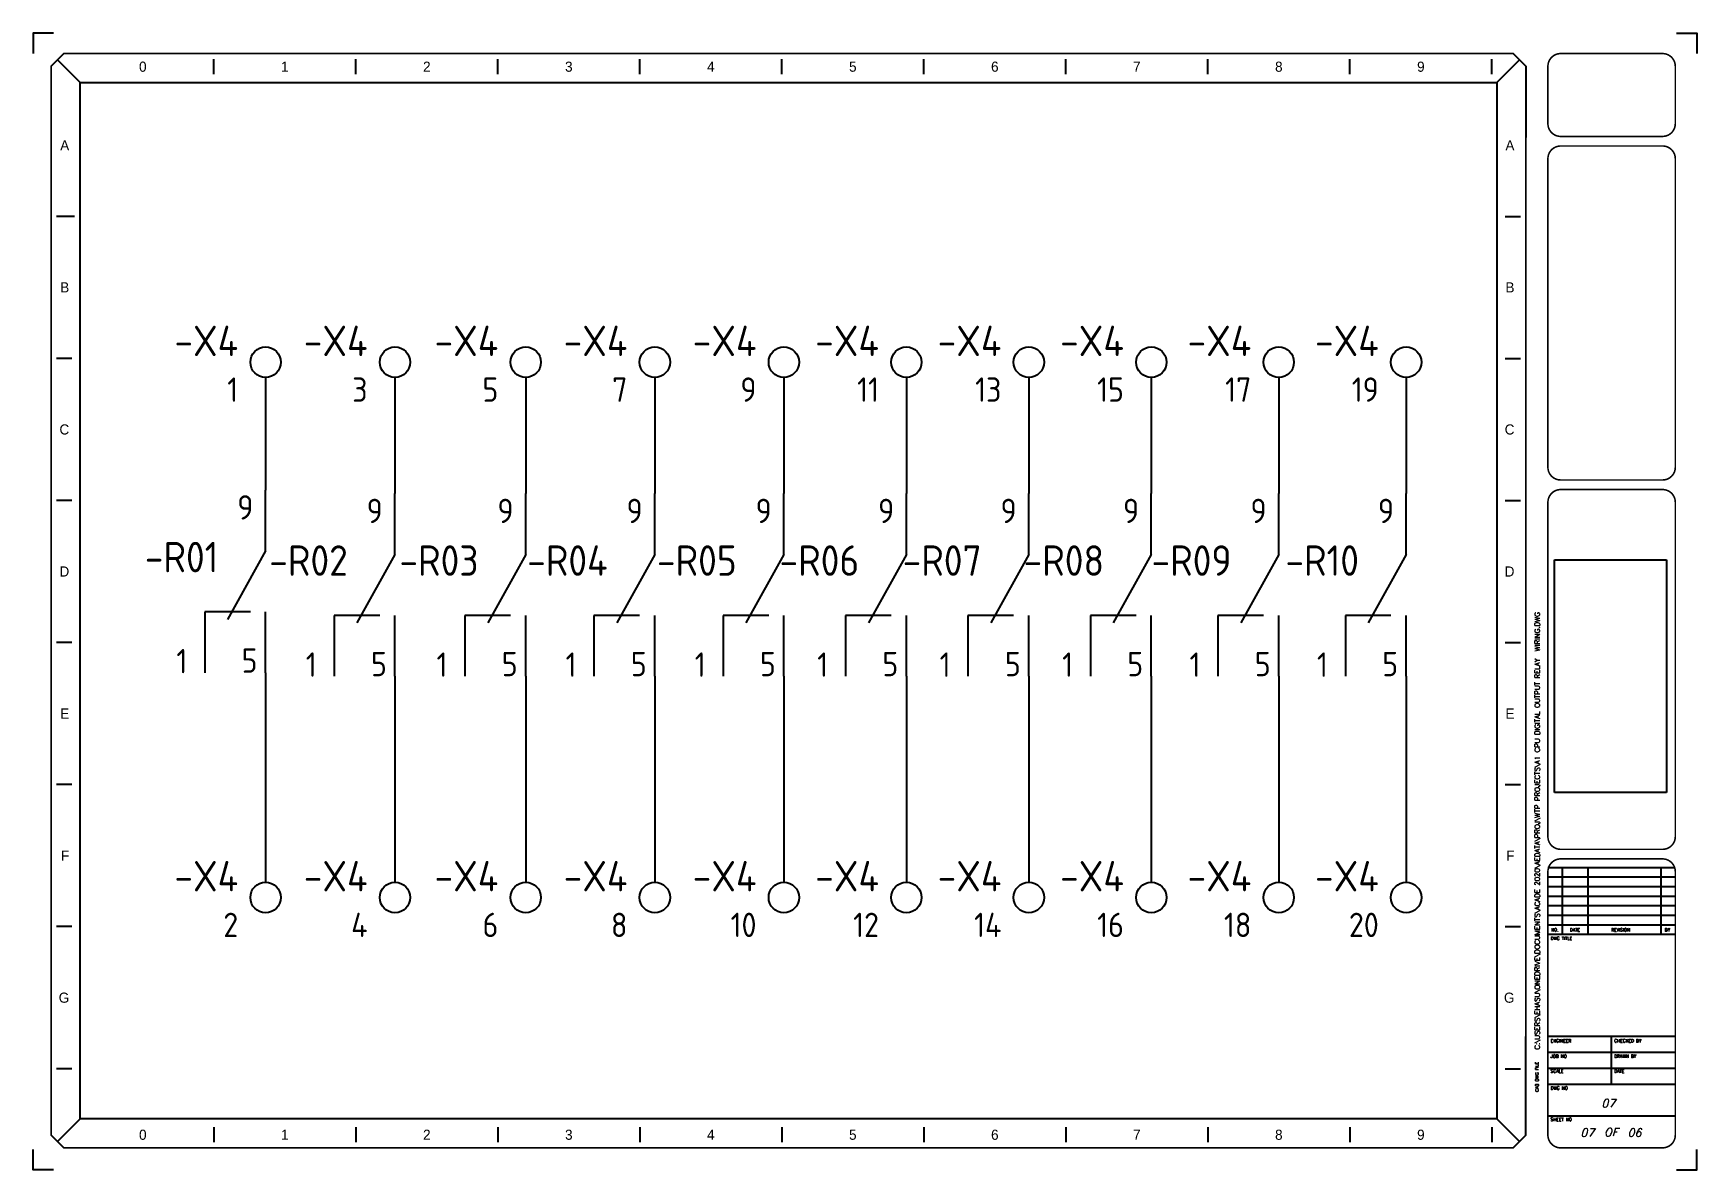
# Model space of a CAD drawing. Extents: x 5 to 415, y 5 to 285.
import ezdxf
from ezdxf.enums import TextEntityAlignment as Align

# ---------------------------------------------------------------- set-up
doc = ezdxf.new("R2010")
doc.units = 0
doc.header["$LTSCALE"] = 10
for name, color, linetype in [('SYMS', 7, 'Continuous'), ('TAGS', 4, 'Continuous'), ('TERMS', 3, 'Continuous'), ('TITLE', 7, 'Continuous'), ('Title blocks', 7, 'Continuous'), ('WIRES', 7, 'Continuous')]:
    doc.layers.add(name, color=color, linetype=linetype)
doc.styles.add('ITALIC', font='ITALIC')
doc.styles.add('SIMPLEX', font='simplex')
doc.styles.add('WD_IEC', font='ISOCP2.shx', dxfattribs={"width": 0.9, "height": 4})
picture_1 = doc.add_image_def('image1.png', size_in_pixel=(1229, 592))

# ---------------------------------------------------------------- blocks, each defined once
blk = doc.blocks.new('WTP Template Block')
for p, q in [((5.96, 273.43), (11.53, 267.86)), ((44.5, 269.89), (44.5, 273.64)), ((79.5, 269.89), (79.5, 273.64)), ((114.5, 269.89), (114.5, 273.64)), ((149.5, 269.89), (149.5, 273.64)), ((184.5, 269.89), (184.5, 273.64)), ((219.5, 269.89), (219.5, 273.64)), ((254.5, 269.89), (254.5, 273.64)), ((289.5, 269.89), (289.5, 273.64)), ((324.5, 269.89), (324.5, 273.64)), ((359.5, 269.89), (359.5, 273.64)), ((366.32, 273.43), (360.75, 267.86)), ((11.53, 267.86), (360.75, 267.86)), ((11.53, 12.53), (11.53, 267.86)), ((360.75, 267.86), (360.75, 12.53)), ((9.5, 234.89), (5.75, 234.89)), ((7.85, 234.89), (6.49, 234.89)), ((10.18, 234.89), (8.82, 234.89)), ((362.79, 234.89), (366.54, 234.89)), ((9.5, 199.89), (5.75, 199.89)), ((362.79, 199.89), (366.54, 199.89)), ((9.5, 164.89), (5.75, 164.89)), ((362.79, 164.89), (366.54, 164.89)), ((9.5, 129.89), (5.75, 129.89)), ((362.79, 129.89), (366.54, 129.89)), ((9.5, 94.89), (5.75, 94.89)), ((362.79, 94.89), (366.54, 94.89)), ((9.5, 59.89), (5.75, 59.89)), ((362.79, 59.89), (366.54, 59.89)), ((9.5, 24.89), (5.75, 24.89)), ((362.79, 24.89), (366.54, 24.89)), ((5.96, 6.96), (11.53, 12.53)), ((360.75, 12.53), (11.53, 12.53)), ((366.32, 6.96), (360.75, 12.53)), ((44.5, 10.5), (44.5, 6.75)), ((79.5, 10.5), (79.5, 6.75)), ((114.5, 10.5), (114.5, 6.75)), ((149.5, 10.5), (149.5, 6.75)), ((184.5, 10.5), (184.5, 6.75)), ((219.5, 10.5), (219.5, 6.75)), ((254.5, 10.5), (254.5, 6.75)), ((289.5, 10.5), (289.5, 6.75)), ((324.5, 10.5), (324.5, 6.75)), ((359.5, 10.5), (359.5, 6.75))]:
    blk.add_line(p, q)
at = {"layer": 'TITLE'}
for p, q in [((367.89, 271.86), (367.89, 254.33)), ((373.32, 74.49), (404.72, 74.49)), ((376.85, 74.49), (376.85, 58)), ((383.13, 74.49), (383.13, 58)), ((401.19, 74.49), (401.19, 58)), ((373.32, 72.13), (404.72, 72.13)), ((373.32, 69.78), (404.72, 69.78)), ((373.32, 67.42), (404.72, 67.42)), ((373.32, 65.06), (404.72, 65.06)), ((373.32, 62.71), (404.72, 62.71)), ((373.32, 60.35), (404.72, 60.35)), ((373.32, 58), (404.72, 58)), ((367.89, 8.53), (367.89, 32.81)), ((373.32, 32.87), (404.72, 32.87)), ((389.02, 21.1), (389.02, 32.87)), ((373.32, 28.95), (404.72, 28.95)), ((373.32, 25.02), (404.72, 25.02)), ((373.32, 21.1), (404.72, 21.1)), ((373.32, 13.24), (404.72, 13.24))]:
    blk.add_line(p, q, dxfattribs=at)
at = {"layer": 'TITLE', "const_width": 0.392}
blk.add_lwpolyline([(367.89, 8.53), (367.89, 271.86), (364.75, 275), (7.53, 275), (4.39, 271.86), (4.39, 8.53), (7.53, 5.39), (364.75, 5.39)], close=True, dxfattribs=at)
for points in [[(376.46, 275, 0.414214), (373.32, 271.86, 0.414214)], [(404.72, 271.86, 0.414214), (401.58, 275, 0.414214)], [(373.32, 257.73, 0.414214), (376.46, 254.59, 0.414214)], [(401.58, 254.59, 0.414214), (404.72, 257.73, 0.414214)], [(376.46, 252.23, 0.414214), (373.32, 249.09, 0.414214)], [(404.72, 249.09, 0.414214), (401.58, 252.23, 0.414214)], [(373.32, 173.08, 0.414214), (376.46, 169.94, 0.414214)], [(401.58, 169.94, 0.414214), (404.72, 173.08, 0.414214)], [(376.46, 167.58, 0.414214), (373.32, 164.44, 0.414214)], [(404.72, 164.44, 0.414214), (401.58, 167.58, 0.414214)], [(373.32, 82.08, 0.414214), (376.46, 78.94, 0.414214)], [(401.58, 78.94, 0.414214), (404.72, 82.08, 0.414214)], [(376.46, 76.58, 0.414214), (373.32, 73.44, 0.414214)], [(404.72, 73.44, 0.414214), (401.58, 76.58, 0.414214)], [(373.32, 8.53, 0.414214), (376.46, 5.39, 0.414214)], [(401.58, 5.39, 0.414214), (404.72, 8.53, 0.414214)]]:
    blk.add_lwpolyline(points, format="xyb", dxfattribs=at)
for points in [[(401.58, 275), (376.46, 275)], [(373.32, 271.86), (373.32, 257.73)], [(404.72, 271.86), (404.72, 257.73)], [(401.58, 254.59), (376.46, 254.59)], [(401.58, 252.23), (376.46, 252.23)], [(373.32, 249.09), (373.32, 173.08)], [(404.72, 249.09), (404.72, 173.08)], [(376.46, 169.94), (401.58, 169.94)], [(376.46, 167.58), (401.58, 167.58)], [(376.46, 78.94), (401.58, 78.94)], [(376.46, 76.58), (401.58, 76.58)], [(373.32, 73.44), (373.32, 8.53)], [(404.72, 73.44), (404.72, 8.53)], [(376.46, 5.39), (401.58, 5.39)]]:
    blk.add_lwpolyline(points, dxfattribs=at)
at = {"layer": 'TITLE', "color": 7, "const_width": 0.392}
for points in [[(373.32, 164.44), (373.32, 82.08)], [(404.72, 164.44), (404.72, 82.08)]]:
    blk.add_lwpolyline(points, dxfattribs=at)
at = {"layer": 'Title blocks'}
for points in [[(5, 280), (0, 280), (0, 275)], [(405, 280), (410, 280), (410, 275)], [(5, 0), (0, 0), (0, 5)], [(405, 0), (410, 0), (410, 5)]]:
    blk.add_lwpolyline(points, dxfattribs=at)
for s, p in [('0', (27, 270.52)), ('1', (62, 270.52)), ('2', (97, 270.52)), ('3', (132, 270.52)), ('4', (167, 270.52)), ('5', (202, 270.52)), ('6', (237, 270.52)), ('7', (272, 270.52)), ('8', (307, 270.52)), ('9', (342, 270.52)), ('0', (27, 7.37)), ('1', (62, 7.37)), ('2', (97, 7.37)), ('3', (132, 7.37)), ('4', (167, 7.37)), ('5', (202, 7.37)), ('6', (237, 7.37)), ('7', (272, 7.37)), ('8', (307, 7.37)), ('9', (342, 7.37))]:
    blk.add_text(s, height=2.5).set_placement(p, align=Align.CENTER)
for s, p in [('A', (8.87, 252.39)), ('A', (365.08, 252.39)), ('B', (8.87, 217.39)), ('B', (365.08, 217.39)), ('C', (8.87, 182.39)), ('C', (365.08, 182.39)), ('D', (8.87, 147.39)), ('D', (365.08, 147.39)), ('E', (8.87, 112.39)), ('E', (365.08, 112.39)), ('F', (8.87, 77.39)), ('F', (365.08, 77.39)), ('G', (8.87, 42.39)), ('G', (365.08, 42.39))]:
    blk.add_text(s, height=2.5).set_placement(p, align=Align.MIDDLE_RIGHT)
at = {"layer": 'TITLE', "color": 1, "style": 'SIMPLEX'}
for s, p in [('DWG TITLE', (373.97, 56.62)), ('ENGINEER', (373.97, 31.37)), ('CHECKED BY', (389.67, 31.37)), ('JOB NO', (373.97, 27.57)), ('SCALE', (373.97, 23.91)), ('DRAWN BY', (389.67, 27.57)), ('DATE', (389.67, 23.91)), ('DWG NO', (373.97, 19.72)), ('SHEET NO', (373.97, 12))]:
    blk.add_text(s, height=0.785, dxfattribs=at).set_placement(p)
at = {"layer": 'TITLE', "color": 1}
for s, height, style, p in [('NO.', 0.785, 'SIMPLEX', (375.02, 59.11)), ('DATE', 0.785, 'SIMPLEX', (379.99, 59.11)), ('REVISION', 0.785, 'SIMPLEX', (391.24, 59.11)), ('BY', 0.785, 'SIMPLEX', (402.76, 59.11)), ('OF', 2, 'ITALIC', (388.89, 9.25))]:
    blk.add_text(s, height=height, dxfattribs=dict(at, style=style)).set_placement(p, align=Align.MIDDLE)
at = {"layer": 'TITLE', "color": 1, "style": 'SIMPLEX'}
blk.add_text('CAD DWG FILE', height=0.7852, rotation=90, dxfattribs=at).set_placement((371.02, 19.2))
at = {"layer": 'TITLE', "color": 1, "style": 'ITALIC'}
for tag, height, p in [('TITLE#1', 1.5, (388.23, 47.79)), ('TITLE#2', 1.5, (388.23, 45.25)), ('TITLE#3', 1.5, (388.23, 42.71)), ('TITLE#4', 1.5, (388.23, 40.16)), ('DWG#', 2, (388.23, 15.38))]:
    blk.add_attdef(tag, text='', height=height, dxfattribs=at).set_placement(p, align=Align.CENTER)
at = {"layer": 'TITLE', "color": 1, "style": 'SIMPLEX'}
blk.add_attdef('CAD#', (371.32, 29.6), '', height=1.25, rotation=90, dxfattribs=at)
at = {"layer": 'TITLE', "color": 1}
for tag, p, height, style in [('ENGINEER', (376.68, 29.6), 1.25, 'ITALIC'), ('CHKDBY', (391.6, 29.6), 1.25, 'ITALIC'), ('JOB#', (379.53, 25.65), 1.25, 'SIMPLEX'), ('DRAWNBY', (392.48, 25.65), 1.25, 'ITALIC'), ('SCALE', (378.14, 21.88), 1.25, 'SIMPLEX'), ('DATE', (391.4, 21.88), 1.25, 'SIMPLEX'), ('SHTS', (392.95, 8.15), 2, 'ITALIC')]:
    blk.add_attdef(tag, p, '', height=height, dxfattribs=dict(at, style=style))
at = {"layer": 'TITLE', "color": 1, "style": 'ITALIC'}
blk.add_attdef('SH#', text='', height=2, dxfattribs=at).set_placement((384.77, 8.15), align=Align.RIGHT)
at = {"layer": 'TITLE', "color": 7, "flags": 9}
blk.add_attdef('WD_TB', (376.46, 5.39), '', height=1.57, dxfattribs=at)
image = blk.add_image(picture_1, insert=(402.56, 92.92), size_in_units=(57.36, 27.63), rotation=90)
image.dxf.flags = 15
blk = doc.blocks.new('VCR23')
for p, q in [((0, 2.5), (0, 7.5)), ((0, 2.5), (-3.125, -3.125)), ((-5, -2.5), (-5, -7.5)), ((-1.25, -2.5), (-5, -2.5)), ((0, -7.5), (0, -2.5))]:
    blk.add_line(p, q)
at = {"style": 'WD_IEC'}
for tag, p in [('INST', (-10.25, 7.75)), ('LOC', (-10.25, 4.25)), ('TAG2', (-10.25, 0.75)), ('XREF', (-10.25, -3.75)), ('DESC1', (-10.25, -7.6)), ('DESC2', (-10.25, -11.1)), ('DESC3', (-10.25, -14.6))]:
    blk.add_attdef(tag, text='', height=2.5, dxfattribs=at).set_placement(p, align=Align.RIGHT)
blk.add_attdef('TERM01', text='', height=2, rotation=90, dxfattribs=at).set_placement((-1, 7.5), align=Align.RIGHT)
at = {"style": 'WD_IEC', "flags": 1}
for tag, p, height in [('X2TERM01', (0, 7.5), 0.32), ('X4LINK', (-2, 0), 0.32), ('X1LINK', (-0.5, 0), 0.32), ('CONTACT', (4, -3.5), 1), ('FAMILY', (4, -5), 1), ('X8TERM03', (-5, -7.5), 0.32), ('X8TERM02', (0, -7.5), 0.32)]:
    blk.add_attdef(tag, p, '', height=height, dxfattribs=at)
at = {"style": 'WD_IEC'}
for tag, p in [('TERM03', (-6, -7.5)), ('TERM02', (-1, -7.5))]:
    blk.add_attdef(tag, p, '', height=2, rotation=90, dxfattribs=at)
blk = doc.blocks.new('HT0002')
blk.add_circle((0, 0), 1.25)
at = {"style": 'WD_IEC', "flags": 1}
for tag, p, height in [('ASSYCODE', (2.75, 10.75), 1), ('CATDESC', (2.75, 9.25), 1), ('MFG', (2.75, 7.25), 1.5), ('CAT', (2.75, 4.75), 1.5), ('X2PIN01', (0, 2.25), 0.25), ('X2TERM01', (0, 1.25), 0.25), ('X2TERMDESC01', (0, 1.75), 0.4), ('X4PIN01', (-1.25, 1), 0.25), ('X4TERM01', (-1.25, 0), 0.25), ('X4TERMDESC01', (-1.25, 0.5), 0.4), ('STRIPSEQ', (0, 0), 0.025), ('X8PIN01', (0, -0.25), 0.25), ('X1PIN01', (1.25, 1), 0.25), ('X1TERM01', (1.25, 0), 0.25), ('X1TERMDESC01', (1.25, 0.5), 0.4), ('LINKTERM', (0, -0.04), 0.025), ('X8TERM01', (0, -1.25), 0.25), ('X8TERMDESC01', (0, -0.75), 0.4)]:
    blk.add_attdef(tag, p, '', height=height, dxfattribs=at)
at = {"style": 'WD_IEC'}
for tag, p in [('INST', (-2.25, 6.5)), ('LOC', (-2.25, 3.5)), ('DESC1', (-2.25, -6.25)), ('DESC2', (-2.25, -9.25)), ('DESC3', (-2.25, -12.25))]:
    blk.add_attdef(tag, text='', height=2.5, dxfattribs=at).set_placement(p, align=Align.RIGHT)
at = {"style": 'WD_IEC', "flags": 8}
for tag, height, p in [('TAGSTRIP', 2.5, (-2.25, 0.5)), ('TERM01', 2, (-2.25, -3.25))]:
    blk.add_attdef(tag, text='', height=height, dxfattribs=at).set_placement(p, align=Align.RIGHT)

msp = doc.modelspace()

# ---------------------------------------------------------------- linework, layer by layer
at = {"layer": 'WIRES'}
for p, q in [((62.26, 200.21), (62.26, 172.45)), ((94.15, 200.21), (94.15, 171.59)), ((126.38, 200.21), (126.38, 171.59)), ((158.2, 200.21), (158.2, 171.59)), ((190.01, 200.21), (190.01, 171.59)), ((220.2, 200.21), (220.2, 171.59)), ((250.38, 200.21), (250.38, 171.59)), ((280.57, 200.21), (280.57, 171.59)), ((311.98, 200.21), (311.98, 171.59)), ((343.39, 200.21), (343.39, 171.59)), ((62.26, 127.45), (62.26, 75.82)), ((94.15, 126.59), (94.15, 75.82)), ((126.38, 126.59), (126.38, 75.82)), ((158.2, 126.59), (158.2, 75.82)), ((190.01, 126.59), (190.01, 75.82)), ((220.2, 126.59), (220.2, 75.82)), ((250.38, 126.59), (250.38, 75.82)), ((280.57, 126.59), (280.57, 75.82)), ((311.98, 126.59), (311.98, 75.82)), ((343.39, 126.59), (343.39, 75.82))]:
    msp.add_line(p, q, dxfattribs=at)

# ---------------------------------------------------------------- block references
ref = msp.add_blockref('WTP Template Block', (5, 5))
ref.add_attrib('CAD#', 'C:\\USERS\\EHASU\\ONEDRIVE\\DOCUMENTS\\ACADE 2020\\AEDATA\\PROJ\\WTP PROJECTS\\A1 CPU DIGITAL OUTPUT RELAY  WIRING.DWG', (376.32, 34.6), dxfattribs={"layer": 'TITLE', "color": 1, "height": 1.25, "rotation": 90, "style": 'SIMPLEX'})
ref.add_attrib('SH#', '07', dxfattribs={"layer": 'TITLE', "color": 1, "height": 2, "style": 'ITALIC'}).set_placement((389.77, 13.15), align=Align.RIGHT)
ref.add_attrib('DWG#', '07', dxfattribs={"layer": 'TITLE', "color": 1, "height": 2, "style": 'ITALIC'}).set_placement((393.23, 20.38), align=Align.CENTER)
ref.add_attrib('SHTS', '06', (397.95, 13.15), dxfattribs={"layer": 'TITLE', "color": 1, "height": 2, "style": 'ITALIC'})
at = {"layer": 'SYMS'}
ref = msp.add_blockref('HT0002', (62.26, 203.96), dxfattribs=dict(at, xscale=3, yscale=3, zscale=3))
ref.add_attrib('TERM01', '1', dxfattribs={"layer": 'TERMS', "height": 6, "style": 'WD_IEC', "flags": 8}).set_placement((55.51, 194.21), align=Align.RIGHT)
ref.add_attrib('TAGSTRIP', '-X4', dxfattribs={"layer": 'TAGS', "height": 7.5, "style": 'WD_IEC', "flags": 8}).set_placement((55.51, 205.46), align=Align.RIGHT)
ref = msp.add_blockref('HT0002', (94.15, 203.96), dxfattribs=dict(at, xscale=3, yscale=3, zscale=3))
ref.add_attrib('TERM01', '3', dxfattribs={"layer": 'TERMS', "height": 6, "style": 'WD_IEC', "flags": 8}).set_placement((87.4, 194.21), align=Align.RIGHT)
ref.add_attrib('TAGSTRIP', '-X4', dxfattribs={"layer": 'TAGS', "height": 7.5, "style": 'WD_IEC', "flags": 8}).set_placement((87.4, 205.46), align=Align.RIGHT)
ref = msp.add_blockref('HT0002', (126.38, 203.96), dxfattribs=dict(at, xscale=3, yscale=3, zscale=3))
ref.add_attrib('TERM01', '5', dxfattribs={"layer": 'TERMS', "height": 6, "style": 'WD_IEC', "flags": 8}).set_placement((119.63, 194.21), align=Align.RIGHT)
ref.add_attrib('TAGSTRIP', '-X4', dxfattribs={"layer": 'TAGS', "height": 7.5, "style": 'WD_IEC', "flags": 8}).set_placement((119.63, 205.46), align=Align.RIGHT)
ref = msp.add_blockref('HT0002', (158.2, 203.96), dxfattribs=dict(at, xscale=3, yscale=3, zscale=3))
ref.add_attrib('TERM01', '7', dxfattribs={"layer": 'TERMS', "height": 6, "style": 'WD_IEC', "flags": 8}).set_placement((151.45, 194.21), align=Align.RIGHT)
ref.add_attrib('TAGSTRIP', '-X4', dxfattribs={"layer": 'TAGS', "height": 7.5, "style": 'WD_IEC', "flags": 8}).set_placement((151.45, 205.46), align=Align.RIGHT)
ref = msp.add_blockref('HT0002', (190.01, 203.96), dxfattribs=dict(at, xscale=3, yscale=3, zscale=3))
ref.add_attrib('TERM01', '9', dxfattribs={"layer": 'TERMS', "height": 6, "style": 'WD_IEC', "flags": 8}).set_placement((183.26, 194.21), align=Align.RIGHT)
ref.add_attrib('TAGSTRIP', '-X4', dxfattribs={"layer": 'TAGS', "height": 7.5, "style": 'WD_IEC', "flags": 8}).set_placement((183.26, 205.46), align=Align.RIGHT)
ref = msp.add_blockref('HT0002', (220.2, 203.96), dxfattribs=dict(at, xscale=3, yscale=3, zscale=3))
ref.add_attrib('TERM01', '11', dxfattribs={"layer": 'TERMS', "height": 6, "style": 'WD_IEC', "flags": 8}).set_placement((213.45, 194.21), align=Align.RIGHT)
ref.add_attrib('TAGSTRIP', '-X4', dxfattribs={"layer": 'TAGS', "height": 7.5, "style": 'WD_IEC', "flags": 8}).set_placement((213.45, 205.46), align=Align.RIGHT)
ref = msp.add_blockref('HT0002', (250.38, 203.96), dxfattribs=dict(at, xscale=3, yscale=3, zscale=3))
ref.add_attrib('TERM01', '13', dxfattribs={"layer": 'TERMS', "height": 6, "style": 'WD_IEC', "flags": 8}).set_placement((243.63, 194.21), align=Align.RIGHT)
ref.add_attrib('TAGSTRIP', '-X4', dxfattribs={"layer": 'TAGS', "height": 7.5, "style": 'WD_IEC', "flags": 8}).set_placement((243.63, 205.46), align=Align.RIGHT)
ref = msp.add_blockref('HT0002', (280.57, 203.96), dxfattribs=dict(at, xscale=3, yscale=3, zscale=3))
ref.add_attrib('TERM01', '15', dxfattribs={"layer": 'TERMS', "height": 6, "style": 'WD_IEC', "flags": 8}).set_placement((273.82, 194.21), align=Align.RIGHT)
ref.add_attrib('TAGSTRIP', '-X4', dxfattribs={"layer": 'TAGS', "height": 7.5, "style": 'WD_IEC', "flags": 8}).set_placement((273.82, 205.46), align=Align.RIGHT)
ref = msp.add_blockref('HT0002', (311.98, 203.96), dxfattribs=dict(at, xscale=3, yscale=3, zscale=3))
ref.add_attrib('TERM01', '17', dxfattribs={"layer": 'TERMS', "height": 6, "style": 'WD_IEC', "flags": 8}).set_placement((305.23, 194.21), align=Align.RIGHT)
ref.add_attrib('TAGSTRIP', '-X4', dxfattribs={"layer": 'TAGS', "height": 7.5, "style": 'WD_IEC', "flags": 8}).set_placement((305.23, 205.46), align=Align.RIGHT)
ref = msp.add_blockref('HT0002', (343.39, 203.96), dxfattribs=dict(at, xscale=3, yscale=3, zscale=3))
ref.add_attrib('TERM01', '19', dxfattribs={"layer": 'TERMS', "height": 6, "style": 'WD_IEC', "flags": 8}).set_placement((336.64, 194.21), align=Align.RIGHT)
ref.add_attrib('TAGSTRIP', '-X4', dxfattribs={"layer": 'TAGS', "height": 7.5, "style": 'WD_IEC', "flags": 8}).set_placement((336.64, 205.46), align=Align.RIGHT)
ref = msp.add_blockref('VCR23', (62.26, 149.95), dxfattribs=dict(at, xscale=3, yscale=3, zscale=3))
ref.add_attrib('TERM03', '1', (40.27, 127.31), dxfattribs={"layer": 'TERMS', "height": 6, "style": 'WD_IEC'})
ref.add_attrib('TERM02', '5', (56.34, 127.45), dxfattribs={"layer": 'TERMS', "height": 6, "style": 'WD_IEC'})
ref.add_attrib('TERM01', '9', dxfattribs={"layer": 'TERMS', "height": 6, "style": 'WD_IEC'}).set_placement((59.26, 165.18), align=Align.RIGHT)
ref.add_attrib('TAG2', '-R01', dxfattribs={"layer": 'TAGS', "height": 7.5, "style": 'WD_IEC'}).set_placement((50.63, 152.2), align=Align.RIGHT)
ref = msp.add_blockref('VCR23', (94.15, 149.09), dxfattribs=dict(at, xscale=3, yscale=3, zscale=3))
ref.add_attrib('TERM03', '1', (72.17, 126.45), dxfattribs={"layer": 'TERMS', "height": 6, "style": 'WD_IEC'})
ref.add_attrib('TERM02', '5', (88.24, 126.59), dxfattribs={"layer": 'TERMS', "height": 6, "style": 'WD_IEC'})
ref.add_attrib('TERM01', '9', dxfattribs={"layer": 'TERMS', "height": 6, "style": 'WD_IEC'}).set_placement((91.15, 164.32), align=Align.RIGHT)
ref.add_attrib('TAG2', '-R02', dxfattribs={"layer": 'TAGS', "height": 7.5, "style": 'WD_IEC'}).set_placement((82.53, 151.34), align=Align.RIGHT)
ref = msp.add_blockref('VCR23', (126.38, 149.09), dxfattribs=dict(at, xscale=3, yscale=3, zscale=3))
ref.add_attrib('TERM03', '1', (104.4, 126.45), dxfattribs={"layer": 'TERMS', "height": 6, "style": 'WD_IEC'})
ref.add_attrib('TERM02', '5', (120.46, 126.59), dxfattribs={"layer": 'TERMS', "height": 6, "style": 'WD_IEC'})
ref.add_attrib('TERM01', '9', dxfattribs={"layer": 'TERMS', "height": 6, "style": 'WD_IEC'}).set_placement((123.38, 164.32), align=Align.RIGHT)
ref.add_attrib('TAG2', '-R03', dxfattribs={"layer": 'TAGS', "height": 7.5, "style": 'WD_IEC'}).set_placement((114.75, 151.34), align=Align.RIGHT)
ref = msp.add_blockref('VCR23', (158.2, 149.09), dxfattribs=dict(at, xscale=3, yscale=3, zscale=3))
ref.add_attrib('TERM03', '1', (136.21, 126.45), dxfattribs={"layer": 'TERMS', "height": 6, "style": 'WD_IEC'})
ref.add_attrib('TERM02', '5', (152.28, 126.59), dxfattribs={"layer": 'TERMS', "height": 6, "style": 'WD_IEC'})
ref.add_attrib('TERM01', '9', dxfattribs={"layer": 'TERMS', "height": 6, "style": 'WD_IEC'}).set_placement((155.2, 164.32), align=Align.RIGHT)
ref.add_attrib('TAG2', '-R04', dxfattribs={"layer": 'TAGS', "height": 7.5, "style": 'WD_IEC'}).set_placement((146.57, 151.34), align=Align.RIGHT)
ref = msp.add_blockref('VCR23', (190.01, 149.09), dxfattribs=dict(at, xscale=3, yscale=3, zscale=3))
ref.add_attrib('TERM03', '1', (168.03, 126.45), dxfattribs={"layer": 'TERMS', "height": 6, "style": 'WD_IEC'})
ref.add_attrib('TERM02', '5', (184.1, 126.59), dxfattribs={"layer": 'TERMS', "height": 6, "style": 'WD_IEC'})
ref.add_attrib('TERM01', '9', dxfattribs={"layer": 'TERMS', "height": 6, "style": 'WD_IEC'}).set_placement((187.01, 164.32), align=Align.RIGHT)
ref.add_attrib('TAG2', '-R05', dxfattribs={"layer": 'TAGS', "height": 7.5, "style": 'WD_IEC'}).set_placement((178.39, 151.34), align=Align.RIGHT)
ref = msp.add_blockref('VCR23', (220.2, 149.09), dxfattribs=dict(at, xscale=3, yscale=3, zscale=3))
ref.add_attrib('TERM03', '1', (198.22, 126.45), dxfattribs={"layer": 'TERMS', "height": 6, "style": 'WD_IEC'})
ref.add_attrib('TERM02', '5', (214.28, 126.59), dxfattribs={"layer": 'TERMS', "height": 6, "style": 'WD_IEC'})
ref.add_attrib('TERM01', '9', dxfattribs={"layer": 'TERMS', "height": 6, "style": 'WD_IEC'}).set_placement((217.2, 164.32), align=Align.RIGHT)
ref.add_attrib('TAG2', '-R06', dxfattribs={"layer": 'TAGS', "height": 7.5, "style": 'WD_IEC'}).set_placement((208.57, 151.34), align=Align.RIGHT)
ref = msp.add_blockref('VCR23', (250.38, 149.09), dxfattribs=dict(at, xscale=3, yscale=3, zscale=3))
ref.add_attrib('TERM03', '1', (228.4, 126.45), dxfattribs={"layer": 'TERMS', "height": 6, "style": 'WD_IEC'})
ref.add_attrib('TERM02', '5', (244.47, 126.59), dxfattribs={"layer": 'TERMS', "height": 6, "style": 'WD_IEC'})
ref.add_attrib('TERM01', '9', dxfattribs={"layer": 'TERMS', "height": 6, "style": 'WD_IEC'}).set_placement((247.38, 164.32), align=Align.RIGHT)
ref.add_attrib('TAG2', '-R07', dxfattribs={"layer": 'TAGS', "height": 7.5, "style": 'WD_IEC'}).set_placement((238.76, 151.34), align=Align.RIGHT)
ref = msp.add_blockref('VCR23', (280.57, 149.09), dxfattribs=dict(at, xscale=3, yscale=3, zscale=3))
ref.add_attrib('TERM03', '1', (258.59, 126.45), dxfattribs={"layer": 'TERMS', "height": 6, "style": 'WD_IEC'})
ref.add_attrib('TERM02', '5', (274.65, 126.59), dxfattribs={"layer": 'TERMS', "height": 6, "style": 'WD_IEC'})
ref.add_attrib('TERM01', '9', dxfattribs={"layer": 'TERMS', "height": 6, "style": 'WD_IEC'}).set_placement((277.57, 164.32), align=Align.RIGHT)
ref.add_attrib('TAG2', '-R08', dxfattribs={"layer": 'TAGS', "height": 7.5, "style": 'WD_IEC'}).set_placement((268.94, 151.34), align=Align.RIGHT)
ref = msp.add_blockref('VCR23', (311.98, 149.09), dxfattribs=dict(at, xscale=3, yscale=3, zscale=3))
ref.add_attrib('TERM03', '1', (290, 126.45), dxfattribs={"layer": 'TERMS', "height": 6, "style": 'WD_IEC'})
ref.add_attrib('TERM02', '5', (306.06, 126.59), dxfattribs={"layer": 'TERMS', "height": 6, "style": 'WD_IEC'})
ref.add_attrib('TERM01', '9', dxfattribs={"layer": 'TERMS', "height": 6, "style": 'WD_IEC'}).set_placement((308.98, 164.32), align=Align.RIGHT)
ref.add_attrib('TAG2', '-R09', dxfattribs={"layer": 'TAGS', "height": 7.5, "style": 'WD_IEC'}).set_placement((300.35, 151.34), align=Align.RIGHT)
ref = msp.add_blockref('VCR23', (343.39, 149.09), dxfattribs=dict(at, xscale=3, yscale=3, zscale=3))
ref.add_attrib('TERM03', '1', (321.4, 126.45), dxfattribs={"layer": 'TERMS', "height": 6, "style": 'WD_IEC'})
ref.add_attrib('TERM02', '5', (337.47, 126.59), dxfattribs={"layer": 'TERMS', "height": 6, "style": 'WD_IEC'})
ref.add_attrib('TERM01', '9', dxfattribs={"layer": 'TERMS', "height": 6, "style": 'WD_IEC'}).set_placement((340.39, 164.32), align=Align.RIGHT)
ref.add_attrib('TAG2', '-R10', dxfattribs={"layer": 'TAGS', "height": 7.5, "style": 'WD_IEC'}).set_placement((331.76, 151.34), align=Align.RIGHT)
ref = msp.add_blockref('HT0002', (62.26, 72.07), dxfattribs=dict(at, xscale=3, yscale=3, zscale=3))
ref.add_attrib('TERM01', '2', dxfattribs={"layer": 'TERMS', "height": 6, "style": 'WD_IEC', "flags": 8}).set_placement((55.51, 62.32), align=Align.RIGHT)
ref.add_attrib('TAGSTRIP', '-X4', dxfattribs={"layer": 'TAGS', "height": 7.5, "style": 'WD_IEC', "flags": 8}).set_placement((55.51, 73.57), align=Align.RIGHT)
ref = msp.add_blockref('HT0002', (94.15, 72.07), dxfattribs=dict(at, xscale=3, yscale=3, zscale=3))
ref.add_attrib('TERM01', '4', dxfattribs={"layer": 'TERMS', "height": 6, "style": 'WD_IEC', "flags": 8}).set_placement((87.4, 62.32), align=Align.RIGHT)
ref.add_attrib('TAGSTRIP', '-X4', dxfattribs={"layer": 'TAGS', "height": 7.5, "style": 'WD_IEC', "flags": 8}).set_placement((87.4, 73.57), align=Align.RIGHT)
ref = msp.add_blockref('HT0002', (126.38, 72.07), dxfattribs=dict(at, xscale=3, yscale=3, zscale=3))
ref.add_attrib('TERM01', '6', dxfattribs={"layer": 'TERMS', "height": 6, "style": 'WD_IEC', "flags": 8}).set_placement((119.63, 62.32), align=Align.RIGHT)
ref.add_attrib('TAGSTRIP', '-X4', dxfattribs={"layer": 'TAGS', "height": 7.5, "style": 'WD_IEC', "flags": 8}).set_placement((119.63, 73.57), align=Align.RIGHT)
ref = msp.add_blockref('HT0002', (158.2, 72.07), dxfattribs=dict(at, xscale=3, yscale=3, zscale=3))
ref.add_attrib('TERM01', '8', dxfattribs={"layer": 'TERMS', "height": 6, "style": 'WD_IEC', "flags": 8}).set_placement((151.45, 62.32), align=Align.RIGHT)
ref.add_attrib('TAGSTRIP', '-X4', dxfattribs={"layer": 'TAGS', "height": 7.5, "style": 'WD_IEC', "flags": 8}).set_placement((151.45, 73.57), align=Align.RIGHT)
ref = msp.add_blockref('HT0002', (190.01, 72.07), dxfattribs=dict(at, xscale=3, yscale=3, zscale=3))
ref.add_attrib('TERM01', '10', dxfattribs={"layer": 'TERMS', "height": 6, "style": 'WD_IEC', "flags": 8}).set_placement((183.26, 62.32), align=Align.RIGHT)
ref.add_attrib('TAGSTRIP', '-X4', dxfattribs={"layer": 'TAGS', "height": 7.5, "style": 'WD_IEC', "flags": 8}).set_placement((183.26, 73.57), align=Align.RIGHT)
ref = msp.add_blockref('HT0002', (220.2, 72.07), dxfattribs=dict(at, xscale=3, yscale=3, zscale=3))
ref.add_attrib('TERM01', '12', dxfattribs={"layer": 'TERMS', "height": 6, "style": 'WD_IEC', "flags": 8}).set_placement((213.45, 62.32), align=Align.RIGHT)
ref.add_attrib('TAGSTRIP', '-X4', dxfattribs={"layer": 'TAGS', "height": 7.5, "style": 'WD_IEC', "flags": 8}).set_placement((213.45, 73.57), align=Align.RIGHT)
ref = msp.add_blockref('HT0002', (250.38, 72.07), dxfattribs=dict(at, xscale=3, yscale=3, zscale=3))
ref.add_attrib('TERM01', '14', dxfattribs={"layer": 'TERMS', "height": 6, "style": 'WD_IEC', "flags": 8}).set_placement((243.63, 62.32), align=Align.RIGHT)
ref.add_attrib('TAGSTRIP', '-X4', dxfattribs={"layer": 'TAGS', "height": 7.5, "style": 'WD_IEC', "flags": 8}).set_placement((243.63, 73.57), align=Align.RIGHT)
ref = msp.add_blockref('HT0002', (280.57, 72.07), dxfattribs=dict(at, xscale=3, yscale=3, zscale=3))
ref.add_attrib('TERM01', '16', dxfattribs={"layer": 'TERMS', "height": 6, "style": 'WD_IEC', "flags": 8}).set_placement((273.82, 62.32), align=Align.RIGHT)
ref.add_attrib('TAGSTRIP', '-X4', dxfattribs={"layer": 'TAGS', "height": 7.5, "style": 'WD_IEC', "flags": 8}).set_placement((273.82, 73.57), align=Align.RIGHT)
ref = msp.add_blockref('HT0002', (311.98, 72.07), dxfattribs=dict(at, xscale=3, yscale=3, zscale=3))
ref.add_attrib('TERM01', '18', dxfattribs={"layer": 'TERMS', "height": 6, "style": 'WD_IEC', "flags": 8}).set_placement((305.23, 62.32), align=Align.RIGHT)
ref.add_attrib('TAGSTRIP', '-X4', dxfattribs={"layer": 'TAGS', "height": 7.5, "style": 'WD_IEC', "flags": 8}).set_placement((305.23, 73.57), align=Align.RIGHT)
ref = msp.add_blockref('HT0002', (343.39, 72.07), dxfattribs=dict(at, xscale=3, yscale=3, zscale=3))
ref.add_attrib('TERM01', '20', dxfattribs={"layer": 'TERMS', "height": 6, "style": 'WD_IEC', "flags": 8}).set_placement((336.64, 62.32), align=Align.RIGHT)
ref.add_attrib('TAGSTRIP', '-X4', dxfattribs={"layer": 'TAGS', "height": 7.5, "style": 'WD_IEC', "flags": 8}).set_placement((336.64, 73.57), align=Align.RIGHT)

doc.saveas('drawing.dxf')
